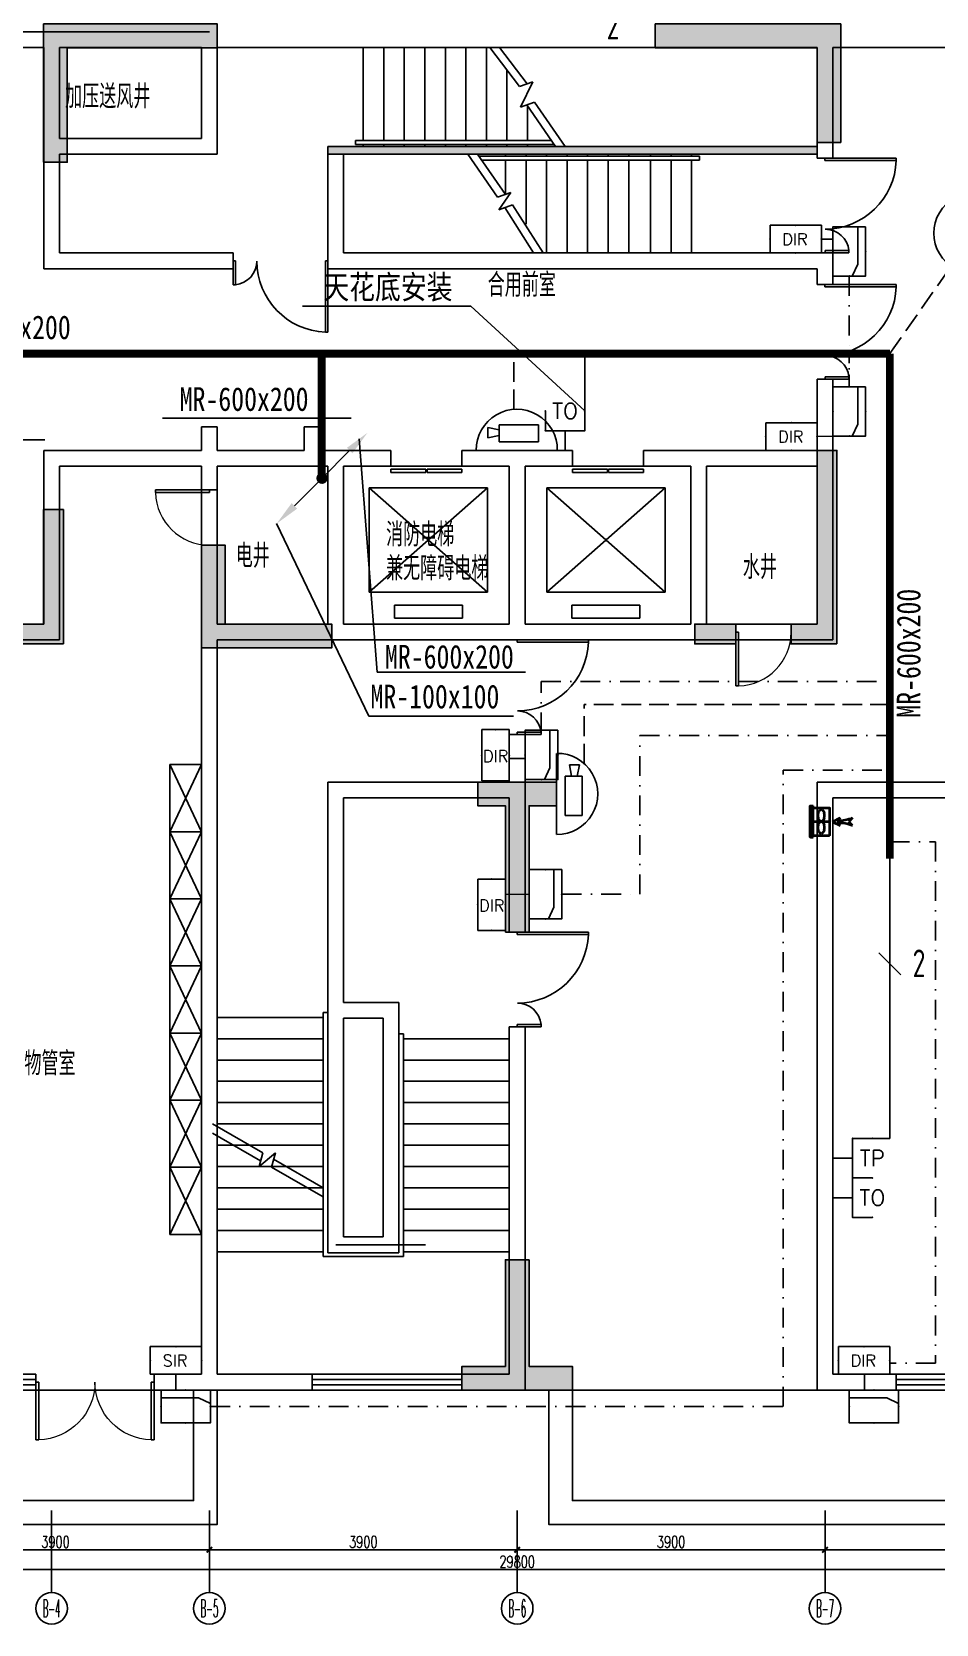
# Model space of a CAD drawing. Extents: x -41969 to 449372, y 65390 to 759577.
# Drawn here: x 75042 to 86501, y 700028 to 720192 of the extents above; entities that cross this region are included whole.
import ezdxf
from ezdxf.enums import TextEntityAlignment as Align

# ---------------------------------------------------------------- set-up
doc = ezdxf.new("R2010")
doc.units = 0
doc.header["$LTSCALE"] = 1000
doc.header["$MEASUREMENT"] = 0
doc.linetypes.add('DASH', pattern=[0.35, 0.25, -0.1])
doc.linetypes.add('DASHDOT', pattern=[1, 0.5, -0.25, 0, -0.25])
for name, color, linetype in [('0-桥架', 120, 'Continuous'), ('0-电气文字', 6, 'Continuous'), ('AXIS', 253, 'Continuous'), ('AXIS_TEXT', 7, 'Continuous'), ('DIM-照明', 3, 'Continuous'), ('ELEVATOR', 1, 'Continuous'), ('EQUIP-通讯', 241, 'Continuous'), ('IN-door', 2, 'Continuous'), ('jg新结构柱', 9, 'Continuous'), ('LWIRE', 4, 'Continuous'), ('PUB_HATCH', 8, 'Continuous'), ('STAIR', 2, 'Continuous'), ('TEL_TEXT', 7, 'Continuous'), ('WALL', 7, 'Continuous'), ('WINDOW', 2, 'Continuous'), ('WIRE-照明', 120, 'Continuous'), ('安保设备SA', 241, 'Continuous'), ('室外建筑', 8, 'Continuous'), ('标注', 1, 'Continuous'), ('装修家具', 8, 'Continuous')]:
    doc.layers.add(name, color=color, linetype=linetype)
doc.layers.add('ACS_KT_SB', color=4, linetype='Continuous', lineweight=35)
doc.styles.add('-宋体', font='', dxfattribs={"width": 1.3})
doc.styles.add('_TCH_AXIS', font='COMPLEX', dxfattribs={"bigfont": 'GBCBIG'})
doc.styles.add('_TEL_DIM', font='SIMPLEX', dxfattribs={"width": 0.8, "height": 3.5, "bigfont": 'HZTXT'})
doc.styles.add('COMPLEX', font='complex_.ttf')
doc.styles.add('DIM_FONT', font='SIMPLEX', dxfattribs={"width": 0.7, "bigfont": 'GBCBIG'})
doc.styles.get("Standard").update_dxf_attribs({"font": 'gbenor.shx', "bigfont": 'gbcbig.shx'})
doc.styles.get('-宋体').set_extended_font_data('NSimSun')
doc.dimstyles.new('DIMN', dxfattribs={"dimtxt": 300, "dimasz": 1, "dimexe": 250, "dimexo": 0, "dimgap": 150, "dimtad": 1, "dimdec": 0, "dimzin": 0, "dimdsep": 46, "dimtxsty": 'DIM_FONT', "dimblk": '_DIMX', "dimcen": 0.09, "dimclrd": 1, "dimclrt": 7, "dimadec": 0, "dimazin": 0, "dimtfac": 1, "dimtdec": 0, "dimtix": 1, "dimtmove": 2, "dimatfit": 3, "dimldrblk": '_DIMX', "dimfxl": 0, "dimtolj": 1, "dimtzin": 0, "dimarcsym": 0})

# ---------------------------------------------------------------- blocks, each defined once
blk = doc.blocks.new('A$C44F7551D')
at = {"layer": '装修家具', "color": 8}
for p, q in [((0, 400), (850, 0)), ((850, 400), (0, 0))]:
    blk.add_line(p, q, dxfattribs=at)
blk.add_lwpolyline([(0, 400), (0, 0), (850, 0), (850, 400)], close=True, dxfattribs=at)
blk = doc.blocks.new('_lift')
at = {"color": 9}
for p, q in [((0.288, 0.5), (-0.288, 0.5)), ((-0.288, 0.5), (-0.288, 0.4)), ((0.288, 0.4), (0.288, 0.5)), ((-0.288, 0.4), (0.288, 0.4)), ((0.5, 0.3), (-0.5, 0.3)), ((0.5, 0.3), (-0.5, -0.5)), ((-0.5, 0.3), (0.5, -0.5)), ((-0.5, 0.3), (-0.5, -0.5)), ((0.5, -0.5), (0.5, 0.3)), ((-0.5, -0.5), (0.5, -0.5))]:
    blk.add_line(p, q, dxfattribs=at)
blk = doc.blocks.new('asdsdggf54554')
at = {"layer": 'jg新结构柱'}
h = blk.add_hatch(color=256, dxfattribs=at)
h.paths.add_polyline_path([(-88250, -2243116), (-88771, -2243116), (-88771, -2243366), (-88250, -2243366)])
h.paths.add_polyline_path([(-77521, -2218066), (-77521, -2217666), (-78321, -2217666), (-78321, -2218066)])
h.paths.add_polyline_path([(-86921, -2218066), (-86921, -2217666), (-87721, -2217666), (-87721, -2218066)])
h.paths.add_polyline_path([(-86971, -2243366), (-87550, -2243366), (-87550, -2243116), (-87221, -2243116), (-87221, -2240916), (-86971, -2240916)])
h.paths.add_polyline_path([(-86921, -2235516), (-89271, -2235516), (-89271, -2235816), (-87221, -2235816), (-87221, -2237016), (-86921, -2237016)])
h.paths.add_polyline_path([(-85221, -2240666), (-85221, -2240016), (-84971, -2240016), (-84971, -2240416), (-83121, -2240416), (-83121, -2240666)])
h.paths.add_polyline_path([(-77521, -2240666), (-77521, -2240016), (-77771, -2240016), (-77771, -2240416), (-79171, -2240416), (-79171, -2240666)])
h.paths.add_polyline_path([(-77521, -2224816), (-77521, -2225466), (-77821, -2225466), (-77821, -2225116), (-79171, -2225116), (-79171, -2224816)])
h.paths.add_polyline_path([(-85321, -2224816), (-85321, -2225516), (-85021, -2225516), (-85021, -2225116), (-83571, -2225116), (-83571, -2224816)])
h.paths.add_polyline_path([(-83571, -2232566), (-83571, -2232866), (-84921, -2232866), (-84921, -2233416), (-85221, -2233416), (-85221, -2232016), (-84921, -2232016), (-84921, -2232566)])
h.paths.add_polyline_path([(-79171, -2232566), (-79171, -2232866), (-77821, -2232866), (-77821, -2233416), (-77521, -2233416), (-77521, -2232016), (-77821, -2232016), (-77821, -2232566)])
h.paths.add_polyline_path([(-76121, -2243116), (-76721, -2243116), (-76721, -2243366), (-76371, -2243366), (-76371, -2244766), (-76121, -2244766)])
h.paths.add_polyline_path([(-79221, -2244766), (-79421, -2244766), (-79421, -2243366), (-79821, -2243366), (-79821, -2243116), (-78821, -2243116), (-78821, -2243366), (-79221, -2243366)])
h.paths.add_polyline_path([(-76371, -2252166), (-76121, -2252166), (-76121, -2251916), (-76121, -2250466), (-76371, -2250466)])
h.paths.add_polyline_path([(-83096, -2245116), (-83346, -2245116), (-83346, -2245366), (-83346, -2247366), (-83096, -2247366)])
h.paths.add_polyline_path([(-79221, -2251166), (-79421, -2251166), (-79421, -2252566), (-79821, -2252566), (-79821, -2252816), (-78821, -2252816), (-78821, -2252566), (-79221, -2252566)])
h.paths.add_polyline_path([(-83121, -2251166), (-83321, -2251166), (-83321, -2252516), (-83721, -2252516), (-83721, -2252816), (-82721, -2252816), (-82721, -2252516), (-83121, -2252516)])
h.paths.add_polyline_path([(-95021, -2243416), (-95021, -2242116), (-94721, -2242116), (-94721, -2243116), (-93371, -2243116), (-93371, -2243416)])
h.paths.add_polyline_path([(-97021, -2235516), (-94821, -2235516), (-94821, -2235816), (-96721, -2235816), (-96721, -2237266), (-97021, -2237266)])
h.paths.add_polyline_path([(-96771, -2243365), (-97421, -2243365), (-97421, -2243115), (-97021, -2243115), (-97021, -2241665), (-96771, -2241665)])
h.paths.add_polyline_path([(-91171, -2247015), (-90871, -2247015), (-90871, -2245415), (-90521, -2245415), (-90521, -2245115), (-91521, -2245115), (-91521, -2245415), (-91171, -2245415)])
h.paths.add_polyline_path([(-90871, -2251166), (-91171, -2251166), (-91171, -2252516), (-91721, -2252516), (-91721, -2252816), (-90321, -2252816), (-90321, -2252516), (-90871, -2252516)])
h.paths.add_polyline_path([(-98946, -2245116), (-98696, -2245116), (-98696, -2245366), (-98696, -2247366), (-98946, -2247366)])
h.paths.add_polyline_path([(-105671, -2252166), (-105921, -2252166), (-105921, -2251916), (-105921, -2250466), (-105671, -2250466)])
h.paths.add_polyline_path([(-98721, -2251166), (-98921, -2251166), (-98921, -2252516), (-99321, -2252516), (-99321, -2252816), (-98321, -2252816), (-98321, -2252516), (-98721, -2252516)])
h.paths.add_polyline_path([(-102621, -2251166), (-102821, -2251166), (-102821, -2252566), (-103221, -2252566), (-103221, -2252816), (-102221, -2252816), (-102221, -2252566), (-102621, -2252566)])
h.paths.add_polyline_path([(-105921, -2243116), (-105321, -2243116), (-105321, -2243366), (-105671, -2243366), (-105671, -2244766), (-105921, -2244766)])
h.paths.add_polyline_path([(-102821, -2244765), (-102621, -2244765), (-102621, -2243365), (-102221, -2243365), (-102221, -2243115), (-103221, -2243115), (-103221, -2243365), (-102821, -2243365)])
h.paths.add_polyline_path([(-105121, -2236016), (-105121, -2235616), (-105921, -2235616), (-105921, -2236016)])
h.paths.add_polyline_path([(-96221, -2218066), (-96221, -2217666), (-97021, -2217666), (-97021, -2218066)])
h.paths.add_polyline_path([(-105121, -2218066), (-105121, -2217666), (-105921, -2217666), (-105921, -2218066)])
for points in [[(-97021, -2235516), (-94821, -2235516), (-94821, -2235816), (-96721, -2235816), (-96721, -2237266), (-97021, -2237266)], [(-86921, -2235516), (-89271, -2235516), (-89271, -2235816), (-87221, -2235816), (-87221, -2237016), (-86921, -2237016)], [(-86971, -2243366), (-87550, -2243366), (-87550, -2243116), (-87221, -2243116), (-87221, -2240916), (-86971, -2240916)], [(-96771, -2243365), (-97421, -2243365), (-97421, -2243115), (-97021, -2243115), (-97021, -2241665), (-96771, -2241665)], [(-95021, -2243416), (-95021, -2242116), (-94721, -2242116), (-94721, -2243116), (-93371, -2243116), (-93371, -2243416)], [(-88250, -2243116), (-88771, -2243116), (-88771, -2243366), (-88250, -2243366)], [(-91171, -2247015), (-90871, -2247015), (-90871, -2245415), (-90521, -2245415), (-90521, -2245115), (-91521, -2245115), (-91521, -2245415), (-91171, -2245415)], [(-90871, -2251166), (-91171, -2251166), (-91171, -2252516), (-91721, -2252516), (-91721, -2252816), (-90321, -2252816), (-90321, -2252516), (-90871, -2252516)]]:
    blk.add_lwpolyline(points, close=True, dxfattribs=at)
blk = doc.blocks.new('pqs')
at = {"layer": 'ACS_KT_SB'}
for points in [[(1362343, 228999, -1), (1362333, 228999, -1)], [(1362343, 228969, -1), (1362333, 228969, -1)], [(1362343, 228939, -1), (1362333, 228939, -1)], [(1362343, 228909, -1), (1362333, 228909, -1)], [(1362343, 228879, -1), (1362333, 228879, -1)], [(1362343, 228849, -1), (1362333, 228849, -1)], [(1362343, 228819, -1), (1362333, 228819, -1)], [(1362343, 228789, -1), (1362333, 228789, -1)], [(1362343, 228759, -1), (1362333, 228759, -1)], [(1362343, 228729, -1), (1362333, 228729, -1)], [(1362343, 228699, -1), (1362333, 228699, -1)], [(1362343, 228669, -1), (1362333, 228669, -1)]]:
    blk.add_hatch(color=8, dxfattribs=at).paths.add_polyline_path(points)
at = {"layer": 'ACS_KT_SB', "color": 8}
for p, q in [((1362319, 228991), (1362306, 228984)), ((1362319, 228961), (1362306, 228954)), ((1362319, 228931), (1362306, 228924)), ((1362319, 228901), (1362306, 228894)), ((1362319, 228871), (1362306, 228864)), ((1362338, 228999), (1362319, 228991)), ((1362338, 228969), (1362319, 228961)), ((1362338, 228939), (1362319, 228931)), ((1362338, 228909), (1362319, 228901)), ((1362338, 228879), (1362319, 228871)), ((1362338, 229019), (1362338, 228619)), ((1362598, 228822), (1362697, 228871)), ((1362697, 228871), (1362659, 228833)), ((1362854, 228871), (1362805, 228822)), ((1362319, 228841), (1362306, 228834)), ((1362319, 228811), (1362306, 228804)), ((1362319, 228781), (1362306, 228774)), ((1362319, 228751), (1362306, 228744)), ((1362319, 228721), (1362306, 228714)), ((1362319, 228691), (1362306, 228684)), ((1362319, 228661), (1362306, 228654)), ((1362338, 228849), (1362319, 228841)), ((1362338, 228819), (1362319, 228811)), ((1362338, 228789), (1362319, 228781)), ((1362338, 228759), (1362319, 228751)), ((1362338, 228729), (1362319, 228721)), ((1362338, 228699), (1362319, 228691)), ((1362338, 228669), (1362319, 228661)), ((1362355, 228819), (1362565, 228819)), ((1362598, 228822), (1362697, 228773)), ((1362697, 228773), (1362659, 228811)), ((1362854, 228773), (1362805, 228822))]:
    blk.add_line(p, q, dxfattribs=at)
at = {"layer": 'ACS_KT_SB'}
for p, q in [((1362315, 229014), (1362315, 228624)), ((1362320, 229019), (1362355, 229019)), ((1362355, 229019), (1362355, 228619)), ((1362355, 228994), (1362560, 228994)), ((1362565, 228989), (1362565, 228649)), ((1362320, 228619), (1362355, 228619)), ((1362355, 228644), (1362560, 228644))]:
    blk.add_line(p, q, dxfattribs=at)
at = {"layer": 'ACS_KT_SB', "color": 8}
for centre in [(1362338, 228999), (1362338, 228969), (1362338, 228939), (1362338, 228909), (1362338, 228879), (1362338, 228849), (1362338, 228819), (1362338, 228789), (1362338, 228759), (1362338, 228729), (1362338, 228699), (1362338, 228669)]:
    blk.add_circle(centre, 5, dxfattribs=at)
at = {"layer": 'ACS_KT_SB'}
for centre, start, end in [((1362320, 229014), 90, 180), ((1362560, 228989), 0, 90), ((1362320, 228624), 180, 270), ((1362560, 228649), 270, 0)]:
    blk.add_arc(centre, 5, start, end, dxfattribs=at)
at = {"layer": 'ACS_KT_SB', "color": 8, "extrusion": (-7.44631e-11, 2.6889e-06, 1)}
for centre, radius, start, end in [((1362568, 228896, 1), 151, 168.1142, 180.0016), ((1362568, 228896, 1), 151, 180.0016, 191.889), ((1362513, 228908, 1), 94.5, 153.0619, 168.1142), ((1362513, 228884, 1), 94.5, 191.889, 206.9412), ((1362478, 228925, 1), 55.4, 129.1837, 153.0619), ((1362456, 228952, 1), 21.1, 90.0016, 129.1837), ((1362456, 228952, 1), 21.1, 50.8195, 90.0016), ((1362434, 228925, 1), 55.4, 26.9412, 50.8195), ((1362400, 228908, 1), 94.5, 11.889, 26.9412), ((1362400, 228884, 1), 94.5, 333.0619, 348.1142), ((1362344, 228896, 1), 151, 0.0016, 11.889), ((1362344, 228896, 1), 151, 348.1142, 0.0016), ((1362568, 228741, 1), 151, 168.1142, 180.0016), ((1362568, 228741, 1), 151, 180.0016, 191.889), ((1362513, 228753, 1), 94.5, 153.0619, 168.1142), ((1362513, 228729, 1), 94.5, 191.889, 206.9412), ((1362478, 228867, 1), 55.4, 206.9412, 230.8195), ((1362478, 228770, 1), 55.4, 129.1837, 153.0619), ((1362478, 228712, 1), 55.4, 206.9412, 230.8195), ((1362456, 228840, 1), 21.1, 230.8195, 270.0016), ((1362456, 228797, 1), 21.1, 90.0016, 129.1837), ((1362456, 228685, 1), 21.1, 230.8195, 270.0016), ((1362456, 228840, 1), 21.1, 270.0016, 309.1837), ((1362456, 228797, 1), 21.1, 50.8195, 90.0016), ((1362456, 228685, 1), 21.1, 270.0016, 309.1837), ((1362434, 228867, 1), 55.4, 309.1837, 333.0619), ((1362434, 228770, 1), 55.4, 26.9412, 50.8195), ((1362434, 228712, 1), 55.4, 309.1837, 333.0619), ((1362400, 228753, 1), 94.5, 11.889, 26.9412), ((1362400, 228729, 1), 94.5, 333.0619, 348.1142), ((1362344, 228741, 1), 151, 0.0016, 11.889), ((1362344, 228741, 1), 151, 348.1142, 0.0016)]:
    blk.add_arc(centre, radius, start, end, dxfattribs=at)
at = {"layer": 'ACS_KT_SB', "color": 8}
for centre, start, end in [((1362681, 229242), 266.9105, 294.9389), ((1362681, 228402), 65.0611, 93.0895)]:
    blk.add_arc(centre, 409, start, end, dxfattribs=at)
blk = doc.blocks.new('_DIMX')
blk.add_line((-150, 0), (150, 0))
at = {"const_width": 50}
blk.add_lwpolyline([(-70, -70), (70, 70)], dxfattribs=at)
blk = doc.blocks.new('*D99')
at = {"layer": 'Defpoints', "color": 0}
for p in [(93179, -2169371), (97079, -2169371), (97079, -2169867)]:
    blk.add_point(p, dxfattribs=at)
at = {"layer": '标注', "color": 0, "lineweight": -2}
for p, q in [((93179, -2169371), (93179, -2169992)), ((97079, -2169371), (97079, -2169992))]:
    blk.add_line(p, q, dxfattribs=at)
at = {"layer": '标注', "color": 1, "lineweight": -2}
blk.add_line((93180, -2169867), (97079, -2169867), dxfattribs=at)
at = {"layer": '标注', "color": 1, "lineweight": -2, "xscale": 0.5, "yscale": 0.5, "zscale": 0.5, "rotation": 180}
blk.add_blockref('_DIMX', (93179, -2169867), dxfattribs=at)
at = {"layer": '标注', "color": 1, "lineweight": -2, "xscale": 0.5, "yscale": 0.5, "zscale": 0.5}
blk.add_blockref('_DIMX', (97079, -2169867), dxfattribs=at)
at = {"layer": '标注', "color": 7, "insert": (95129, -2169767), "char_height": 150, "attachment_point": 5, "style": 'DIM_FONT'}
blk.add_mtext('\\A1;3900', dxfattribs=at)
blk = doc.blocks.new('*D100')
at = {"layer": 'Defpoints', "color": 0}
for p in [(97079, -2169371), (100979, -2169371), (100979, -2169867)]:
    blk.add_point(p, dxfattribs=at)
at = {"layer": '标注', "color": 0, "lineweight": -2}
for p, q in [((97079, -2169371), (97079, -2169992)), ((100979, -2169371), (100979, -2169992))]:
    blk.add_line(p, q, dxfattribs=at)
at = {"layer": '标注', "color": 1, "lineweight": -2}
blk.add_line((97080, -2169867), (100979, -2169867), dxfattribs=at)
at = {"layer": '标注', "color": 1, "lineweight": -2, "xscale": 0.5, "yscale": 0.5, "zscale": 0.5, "rotation": 180}
blk.add_blockref('_DIMX', (97079, -2169867), dxfattribs=at)
at = {"layer": '标注', "color": 1, "lineweight": -2, "xscale": 0.5, "yscale": 0.5, "zscale": 0.5}
blk.add_blockref('_DIMX', (100979, -2169867), dxfattribs=at)
at = {"layer": '标注', "color": 7, "insert": (99029, -2169767), "char_height": 150, "attachment_point": 5, "style": 'DIM_FONT'}
blk.add_mtext('\\A1;3900', dxfattribs=at)
blk = doc.blocks.new('*D101')
at = {"layer": 'Defpoints', "color": 0}
for p in [(100979, -2169371), (104879, -2169371), (104879, -2169867)]:
    blk.add_point(p, dxfattribs=at)
at = {"layer": '标注', "color": 0, "lineweight": -2}
for p, q in [((100979, -2169371), (100979, -2169992)), ((104879, -2169371), (104879, -2169992))]:
    blk.add_line(p, q, dxfattribs=at)
at = {"layer": '标注', "color": 1, "lineweight": -2}
blk.add_line((100980, -2169867), (104879, -2169867), dxfattribs=at)
at = {"layer": '标注', "color": 1, "lineweight": -2, "xscale": 0.5, "yscale": 0.5, "zscale": 0.5, "rotation": 180}
blk.add_blockref('_DIMX', (100979, -2169867), dxfattribs=at)
at = {"layer": '标注', "color": 1, "lineweight": -2, "xscale": 0.5, "yscale": 0.5, "zscale": 0.5}
blk.add_blockref('_DIMX', (104879, -2169867), dxfattribs=at)
at = {"layer": '标注', "color": 7, "insert": (102929, -2169767), "char_height": 150, "attachment_point": 5, "style": 'DIM_FONT'}
blk.add_mtext('\\A1;3900', dxfattribs=at)
blk = doc.blocks.new('*D102')
at = {"layer": 'Defpoints', "color": 0}
for p in [(104879, -2169371), (108779, -2169371), (108779, -2169867)]:
    blk.add_point(p, dxfattribs=at)
at = {"layer": '标注', "color": 0, "lineweight": -2}
for p, q in [((104879, -2169371), (104879, -2169992)), ((108779, -2169371), (108779, -2169992))]:
    blk.add_line(p, q, dxfattribs=at)
at = {"layer": '标注', "color": 1, "lineweight": -2}
blk.add_line((104880, -2169867), (108779, -2169867), dxfattribs=at)
at = {"layer": '标注', "color": 1, "lineweight": -2, "xscale": 0.5, "yscale": 0.5, "zscale": 0.5, "rotation": 180}
blk.add_blockref('_DIMX', (104879, -2169867), dxfattribs=at)
at = {"layer": '标注', "color": 1, "lineweight": -2, "xscale": 0.5, "yscale": 0.5, "zscale": 0.5}
blk.add_blockref('_DIMX', (108779, -2169867), dxfattribs=at)
at = {"layer": '标注', "color": 7, "insert": (106829, -2169767), "char_height": 150, "attachment_point": 5, "style": 'DIM_FONT'}
blk.add_mtext('\\A1;3900', dxfattribs=at)
blk = doc.blocks.new('*D106')
at = {"layer": 'Defpoints', "color": 0}
for p in [(86079, -2169371), (115879, -2169371), (115879, -2170117)]:
    blk.add_point(p, dxfattribs=at)
at = {"layer": '标注', "color": 0, "lineweight": -2}
for p, q in [((86079, -2169371), (86079, -2170242)), ((115879, -2169371), (115879, -2170242))]:
    blk.add_line(p, q, dxfattribs=at)
at = {"layer": '标注', "color": 1, "lineweight": -2}
blk.add_line((86080, -2170117), (115879, -2170117), dxfattribs=at)
at = {"layer": '标注', "color": 1, "lineweight": -2, "xscale": 0.5, "yscale": 0.5, "zscale": 0.5, "rotation": 180}
blk.add_blockref('_DIMX', (86079, -2170117), dxfattribs=at)
at = {"layer": '标注', "color": 1, "lineweight": -2, "xscale": 0.5, "yscale": 0.5, "zscale": 0.5}
blk.add_blockref('_DIMX', (115879, -2170117), dxfattribs=at)
at = {"layer": '标注', "color": 7, "insert": (100979, -2170017), "char_height": 150, "attachment_point": 5, "style": 'DIM_FONT'}
blk.add_mtext('\\A1;29800', dxfattribs=at)
blk = doc.blocks.new('_AXISO')
blk.add_circle((0, 0), 0.5)
at = {"layer": 'AXIS_TEXT', "style": 'COMPLEX', "width": 1.041667}
blk.add_attdef('A', text='', height=0.56, dxfattribs=at).set_placement((-0.25, -0.28), (0.25, -0.28), align=Align.FIT)
blk = doc.blocks.new('$DorLib2D$00000001')
for p, q in [((0.45, 0.975), (0.5, 0.975)), ((0.45, 0), (0.45, 0.975)), ((0.5, 0), (0.5, 0.975)), ((0.5, 0), (0.45, 0))]:
    blk.add_line(p, q)
at = {"lineweight": 13}
blk.add_arc((0.475, 0), 0.975, 91.4693, 180, dxfattribs=at)
blk = doc.blocks.new('_liftd')
for p, q in [((0.5, -0.5), (-0.5, -0.5)), ((-0.5, -0.7), (-0.008, -0.7)), ((-0.5, -0.9), (-0.5, -0.7)), ((-0.008, -0.7), (-0.008, -0.9)), ((0.5, -0.7), (0.008, -0.7)), ((0.008, -0.7), (0.008, -0.9)), ((0.5, -0.9), (0.5, -0.7)), ((-0.008, -0.9), (-0.5, -0.9)), ((0.008, -0.9), (0.5, -0.9))]:
    blk.add_line(p, q)
blk = doc.blocks.new('$DorLib2D$00000225')
at = {"color": 0}
for p, q in [((0.475, -0.001), (0.475, 0.752)), ((0.475, 0.752), (0.5, 0.752)), ((0.5, -0.001), (0.5, 0.752)), ((-0.5, 0), (-0.5, 0.252)), ((-0.475, 0.252), (-0.5, 0.252)), ((-0.475, 0), (-0.475, 0.252)), ((-0.475, 0), (-0.5, 0)), ((0.475, -0.001), (0.5, -0.001))]:
    blk.add_line(p, q, dxfattribs=at)
for centre, radius, start, end in [((0.505, -0.002), 0.755, 92.2493, 179.7238), ((-0.501, 0.003), 0.251, 359.7899, 84.0974)]:
    blk.add_arc(centre, radius, start, end, dxfattribs=at)
blk = doc.blocks.new('$WINLIB2D$00000001')
at = {"color": 0}
for points in [[(-0.5, 0.5), (-0.5, -0.5)], [(-0.5, 0.5), (0.5, 0.5)], [(0.5, -0.5), (0.5, 0.5)], [(0.5, 0.167), (-0.5, 0.167)], [(0.5, -0.167), (-0.5, -0.167)], [(-0.5, -0.5), (0.5, -0.5)]]:
    blk.add_lwpolyline(points, dxfattribs=at)
blk = doc.blocks.new('$DorLib2D$00000002')
for p, q in [((-0.5, 0), (-0.5, 0.4875)), ((-0.475, 0.4875), (-0.5, 0.4875)), ((-0.475, 0), (-0.475, 0.4875)), ((0.475, 0), (0.475, 0.4875)), ((0.475, 0.4875), (0.5, 0.4875)), ((0.5, 0), (0.5, 0.4875)), ((-0.5, 0), (-0.475, 0)), ((0.5, 0), (0.475, 0))]:
    blk.add_line(p, q)
at = {"lineweight": 13}
for centre, start, end in [((-0.4875, 0), 0, 88.53072), ((0.4875, 0), 91.46928, 180)]:
    blk.add_arc(centre, 0.4875, start, end, dxfattribs=at)
blk = doc.blocks.new('A$C59FF3FA0')
at = {"layer": '安保设备SA'}
for p, q in [((0, 724), (1426, 724)), ((334, 575), (334, 273)), ((334, 575), (1024, 575)), ((1024, 273), (1024, 575)), ((1024, 461), (1224, 500)), ((1024, 361), (1224, 322)), ((1224, 500), (1224, 322)), ((334, 273), (1024, 273))]:
    blk.add_line(p, q, dxfattribs=at)
blk.add_ellipse((713, 713), major_axis=(-713, 11), ratio=1, start_param=0.00047, end_param=3.17192, dxfattribs=at)
blk = doc.blocks.new('$equip$00001889')
for p, q in [((-0.65, 0.35), (-0.65, -0.35)), ((0.65, 0.35), (-0.65, 0.35)), ((0.65, 0.35), (0.65, -0.35)), ((-0.65, -0.35), (0.65, -0.35))]:
    blk.add_line(p, q)
for p in [(-0.65, 0), (0, 0.35), (0.65, 0), (0, -0.35)]:
    blk.add_point(p)
at = {"color": 7, "style": '_TEL_DIM'}
blk.add_attdef('$TEXT$', text='', height=0.3, dxfattribs=at).set_placement((-0.02, -0.003), align=Align.MIDDLE_CENTER)
at = {"color": 7, "style": '_TEL_DIM', "flags": 1}
blk.add_attdef('A', text='', height=0.00002, dxfattribs=at).set_placement((0, 0), align=Align.MIDDLE_CENTER)
blk = doc.blocks.new('$equip$00001847')
for p, q in [((-0.5, 0.499), (-0.5, 0.999)), ((0.5, 0.999), (0.5, 0.499)), ((0.5, 0.499), (-0.5, 0.499)), ((0, 0.5), (0, 0))]:
    blk.add_line(p, q)
for p in [(-0.5, 0.999), (0.5, 0.999), (-0.5, 0.499), (0.5, 0.499), (0, 0)]:
    blk.add_point(p)
at = {"color": 7, "style": '_TEL_DIM'}
blk.add_attdef('$TEXT$', text='', height=0.4, dxfattribs=at).set_placement((0, 0.999), align=Align.MIDDLE_CENTER)
at = {"color": 7, "style": '_TEL_DIM', "flags": 1}
blk.add_attdef('A', text='', height=0.00002, dxfattribs=at).set_placement((0, 0), align=Align.MIDDLE_CENTER)
blk = doc.blocks.new('$TelecSys$00000095')
blk.add_line((0.4, 0.4), (-0.4, -0.4))
at = {"width": 0.8}
blk.add_attdef('N', text='', height=1, dxfattribs=at).set_placement((-0.017, 1.056), align=Align.MIDDLE)
blk = doc.blocks.new('$TelecSys$00000080')
for p, q in [((-0.7, -0.7), (0, 0)), ((0.104, 0.104), (0.104, 0.104)), ((-0.104, -0.104), (-0.104, -0.104))]:
    blk.add_line(p, q)
at = {"const_width": 0.142}
blk.add_lwpolyline([(0.071, 0, 1), (-0.071, 0, 1)], format="xyb", close=True, dxfattribs=at)
blk.add_solid([(-0.63, -0.77), (-0.77, -0.63), (-1.15, -1.15)])
at = {"width": 0.8, "flags": 9}
blk.add_attdef('A', (0, 0), '', height=0.00002, rotation=180, dxfattribs=at)
blk = doc.blocks.new('$TelecSys$00000079')
for p, q in [((0.7, 0.7), (0, 0)), ((0.104, 0.104), (0.104, 0.104)), ((-0.104, -0.104), (-0.104, -0.104))]:
    blk.add_line(p, q)
at = {"const_width": 0.142}
blk.add_lwpolyline([(-0.071, 0, 1), (0.071, 0, 1)], format="xyb", close=True, dxfattribs=at)
blk.add_solid([(0.63, 0.77), (0.77, 0.63), (1.15, 1.15)])
at = {"width": 0.8, "flags": 9}
blk.add_attdef('A', (0, 0), '', height=0.00002, dxfattribs=at)
blk = doc.blocks.new('$equip$00001876')
at = {"color": 0, "linetype": 'Continuous'}
blk.add_lwpolyline([(-0.625, 0.415), (0.625, 0.415), (0.625, -0.415), (-0.625, -0.415)], close=True, dxfattribs=at)
blk.add_lwpolyline([(0.625, 0.075), (0.325, 0.215), (-0.625, 0.215)], dxfattribs=at)
for p in [(0, 0.415), (-0.625, 0), (0.625, 0), (0, -0.415)]:
    blk.add_point(p)
at = {"layer": 'TEL_TEXT', "style": '_TEL_DIM', "flags": 1}
blk.add_attdef('A', text='', height=0.00002, dxfattribs=at).set_placement((0, 0), align=Align.MIDDLE_CENTER)
blk = doc.blocks.new('A$C1C350876')
at = {"layer": '标注', "color": 1}
for p, q in [((-4775.4, -12291.6), (-4775.4, -13329.1)), ((-2775.4, -12291.6), (-2775.4, -13329.1)), ((1124.6, -12291.6), (1124.6, -13329.1)), ((5024.6, -12291.6), (5024.6, -13329.1))]:
    blk.add_line(p, q, dxfattribs=at)
ref = blk.add_blockref('_AXISO', (-4775.4, -13529.1), dxfattribs=dict(at, xscale=400, yscale=400, zscale=400))
ref.add_attrib('A', 'B-4', dxfattribs={"layer": 'AXIS_TEXT', "height": 226.27, "style": '_TCH_AXIS', "width": 0.328125}).set_placement((-4888.5, -13642.2), (-4662.2, -13642.2), align=Align.FIT)
ref = blk.add_blockref('_AXISO', (-2775.4, -13529.1), dxfattribs=dict(at, xscale=400, yscale=400, zscale=400))
ref.add_attrib('A', 'B-5', dxfattribs={"layer": 'AXIS_TEXT', "height": 226.27, "style": '_TCH_AXIS', "width": 0.33871}).set_placement((-2888.5, -13642.2), (-2662.2, -13642.2), align=Align.FIT)
ref = blk.add_blockref('_AXISO', (1124.6, -13529.1), dxfattribs=dict(at, xscale=400, yscale=400, zscale=400))
ref.add_attrib('A', 'B-6', dxfattribs={"layer": 'AXIS_TEXT', "height": 226.27, "style": '_TCH_AXIS', "width": 0.33871}).set_placement((1011.5, -13642.2), (1237.8, -13642.2), align=Align.FIT)
ref = blk.add_blockref('_AXISO', (5024.6, -13529.1), dxfattribs=dict(at, xscale=400, yscale=400, zscale=400))
ref.add_attrib('A', 'B-7', dxfattribs={"layer": 'AXIS_TEXT', "height": 226.27, "style": '_TCH_AXIS', "width": 0.33871}).set_placement((4911.5, -13642.2), (5137.8, -13642.2), align=Align.FIT)
for p1, p2, distance, picture, middle in [((-13775.4, -12291.6), (16024.6, -12291.6), -746.8, '*D106', (1124.6, -12938.4)), ((-6675.4, -12291.6), (-2775.4, -12291.6), -496.8, '*D99', (-4725.4, -12688.4)), ((-2775.4, -12291.6), (1124.6, -12291.6), -496.8, '*D100', (-825.4, -12688.4)), ((1124.6, -12291.6), (5024.6, -12291.6), -496.8, '*D101', (3074.6, -12688.4)), ((5024.6, -12291.6), (8924.6, -12291.6), -496.8, '*D102', (6974.6, -12688.4))]:
    dim = blk.add_aligned_dim(p1=p1, p2=p2, distance=distance, dimstyle='DIMN', override={"dimscale": 0.5, "dimgap": 50}, dxfattribs=at)
    dim.commit()
    dim.dimension.update_dxf_attribs({"geometry": picture, "text_midpoint": middle, "insert": (-99854.4, 2157078.9)})

msp = doc.modelspace()

# ---------------------------------------------------------------- hatches: boundary and pattern name
at = {"layer": 'PUB_HATCH'}
msp.add_hatch(color=256, dxfattribs=at).paths.add_polyline_path([(84992.3, 718642.2), (84992.3, 718742.2), (78792.3, 718742.2), (78792.3, 718642.2)])

# ---------------------------------------------------------------- linework, layer by layer
at = {"layer": '0-桥架', "const_width": 100}
for points in [[(85913.9, 716118.1), (72774.5, 716118.1)], [(78715.9, 714503.7), (78715.9, 716118.1)], [(85913.9, 709723.4), (85913.9, 716118.1)]]:
    msp.add_lwpolyline(points, dxfattribs=at)
at = {"layer": '0-电气文字', "linetype": 'Continuous'}
for p, q in [((80604.5, 716716.6), (78473.2, 716716.6)), ((82048.8, 715391.7), (80604.5, 716716.6)), ((76696.4, 715300.6), (79088.6, 715300.6)), ((75205.2, 715026.2), (73042.9, 715026.2)), ((79418.2, 712084.9), (79190.4, 715038.4)), ((78144.1, 713964.2), (79312.7, 711526.3)), ((81297.8, 712084.9), (79418.2, 712084.9)), ((79312.7, 711526.3), (81143.2, 711526.3))]:
    msp.add_line(p, q, dxfattribs=at)
at = {"layer": 'IN-door'}
for p, q in [((77192.3, 714392), (77192.3, 713692)), ((77392.3, 713692), (77392.3, 714392)), ((83963, 712692.2), (84663, 712692.2)), ((84663, 712492.2), (83963, 712492.2)), ((75092.3, 702992.2), (76592.3, 702992.2))]:
    msp.add_line(p, q, dxfattribs=at)
at = {"layer": 'jg新结构柱'}
msp.add_line((78892.3, 704832.2), (80032.3, 704832.2), dxfattribs=at)
at = {"layer": 'STAIR'}
for p, q in [((79242, 719992.2), (79242, 718817.2)), ((79502, 719992.2), (79502, 718817.2)), ((79762, 719992.2), (79762, 718817.2)), ((80022, 719992.2), (80022, 718817.2)), ((80282, 719992.2), (80282, 718817.2)), ((80542, 719992.2), (80542, 718817.2)), ((80802, 719992.2), (80802, 718817.2)), ((80845.1, 719992.2), (81222.1, 719498.6)), ((80966.8, 719992.2), (81319.5, 719533.5)), ((81062, 719708.2), (81062, 718817.2)), ((81222.1, 719498.6), (81390, 719558.8)), ((81390, 719558.8), (81234.7, 719239.2)), ((81234.7, 719239.2), (81410.5, 719302.3)), ((81313.1, 719267.3), (81677.1, 718742.2)), ((81322, 719254.5), (81322, 718817.2)), ((81410.5, 719302.3), (81798.8, 718742.2)), ((79142, 718817.2), (81625.1, 718817.2)), ((79142, 718817.2), (79142, 718767.2)), ((79142, 718767.2), (81659.8, 718767.2)), ((79242, 718767.2), (79242, 718742.2)), ((79502, 718767.2), (79502, 718742.2)), ((79762, 718767.2), (79762, 718742.2)), ((80022, 718767.2), (80022, 718742.2)), ((80282, 718767.2), (80282, 718742.2)), ((80542, 718767.2), (80542, 718742.2)), ((80802, 718767.2), (80802, 718742.2)), ((81062, 718767.2), (81062, 718742.2)), ((81322, 718767.2), (81322, 718742.2)), ((80567.7, 718642.2), (80944.6, 718098.6)), ((80689.4, 718642.2), (81042.1, 718133.5)), ((80706.7, 718617.2), (83502, 718617.2)), ((80741.4, 718567.2), (83502, 718567.2)), ((81044.5, 718642.2), (81044.5, 718617.2)), ((81044.5, 718567.2), (81044.5, 718134.4)), ((81304.5, 718642.2), (81304.5, 718617.2)), ((81304.5, 718567.2), (81304.5, 717755)), ((81564.5, 718642.2), (81564.5, 718617.2)), ((81564.5, 718567.2), (81564.5, 717392.2)), ((81824.5, 718642.2), (81824.5, 718617.2)), ((81824.5, 718567.2), (81824.5, 717392.2)), ((82084.5, 718642.2), (82084.5, 718617.2)), ((82084.5, 718567.2), (82084.5, 717392.2)), ((82344.5, 718642.2), (82344.5, 718617.2)), ((82344.5, 718567.2), (82344.5, 717392.2)), ((82604.5, 718642.2), (82604.5, 718617.2)), ((82604.5, 718567.2), (82604.5, 717392.2)), ((82882, 718642.2), (82882, 718617.2)), ((82882, 718567.2), (82882, 717392.2)), ((83142, 718642.2), (83142, 718617.2)), ((83142, 718567.2), (83142, 717392.2)), ((83402, 718642.2), (83402, 718617.2)), ((83402, 718567.2), (83402, 717392.2)), ((83502, 718617.2), (83502, 718567.2)), ((80944.6, 718098.6), (81112.6, 718158.8)), ((81112.6, 718158.8), (80957.3, 717939.2)), ((80957.3, 717939.2), (81133.1, 718002.3)), ((81035.6, 717967.3), (81399.7, 717392.2)), ((81133.1, 718002.3), (81521.4, 717392.2)), ((78732.3, 707772.2), (78732.3, 706610)), ((78732.3, 707772.2), (78792.3, 707772.2)), ((77392.3, 707712.2), (78732.3, 707712.2)), ((77392.3, 707442.2), (78732.3, 707442.2)), ((79752.3, 707502.2), (79692.3, 707502.2)), ((79692.3, 704742.2), (79692.3, 707502.2)), ((79752.3, 704682.2), (79752.3, 707502.2)), ((81092.3, 707442.2), (79752.3, 707442.2)), ((77392.3, 707172.2), (78732.3, 707172.2)), ((81092.3, 707172.2), (79752.3, 707172.2)), ((77392.3, 706902.2), (78732.3, 706902.2)), ((81092.3, 706902.2), (79752.3, 706902.2)), ((77392.3, 706632.2), (78732.3, 706632.2)), ((78732.3, 706610), (78732.3, 704682.2)), ((78792.3, 706575.3), (78792.3, 704742.2)), ((78792.3, 706575.3), (78792.3, 704742.2)), ((81092.3, 706632.2), (79752.3, 706632.2)), ((77332.3, 706362.2), (77967.8, 705995.2)), ((77392.3, 706362.2), (78732.3, 706362.2)), ((81092.3, 706362.2), (79752.3, 706362.2)), ((77332.3, 706246.7), (77941.1, 705895.2)), ((77392.3, 706092.2), (78732.3, 706092.2)), ((77921.7, 705822.9), (78127.7, 705995.8)), ((77967.8, 705995.2), (77921.7, 705822.9)), ((78127.7, 705995.8), (78079.4, 705815.4)), ((81092.3, 706092.2), (79752.3, 706092.2)), ((77392.3, 705822.2), (78732.3, 705822.2)), ((78079.4, 705815.4), (78732.3, 705438.4)), ((78106.2, 705915.4), (78732.3, 705553.9)), ((81092.3, 705822.2), (79752.3, 705822.2)), ((77392.3, 705552.2), (78732.3, 705552.2)), ((81092.3, 705552.2), (79752.3, 705552.2)), ((77392.3, 705282.2), (78732.3, 705282.2)), ((81092.3, 705282.2), (79752.3, 705282.2)), ((77392.3, 705012.2), (78732.3, 705012.2)), ((81092.3, 705012.2), (79752.3, 705012.2)), ((77392.3, 704742.2), (78732.3, 704742.2)), ((77392.3, 704742.2), (78732.3, 704742.2)), ((81092.3, 704742.2), (79752.3, 704742.2)), ((79752.3, 704742.2), (81092.3, 704742.2)), ((78732.3, 704682.2), (79752.3, 704682.2))]:
    msp.add_line(p, q, dxfattribs=at)
at = {"layer": 'WALL'}
for p, q in [((69492.3, 720192.2), (75292.3, 720192.2)), ((75292.3, 720192.2), (77292.3, 720192.2)), ((69592.3, 719992.2), (75192.3, 719992.2)), ((75192.3, 719992.2), (75192.3, 718742.2)), ((75392.3, 719992.2), (75392.3, 718842.2)), ((75392.3, 719992.2), (77192.3, 719992.2)), ((77192.3, 718842.2), (77192.3, 719992.2)), ((77392.3, 718642.2), (77392.3, 719992.2)), ((84992.3, 719992.2), (77392.3, 719992.2)), ((84992.3, 719992.2), (84992.3, 718692.2)), ((86992.3, 719992.2), (85192.3, 719992.2)), ((85192.3, 719992.2), (85192.3, 718692.2)), ((75192.3, 718742.2), (75192.3, 717192.2)), ((77192.3, 718842.2), (75392.3, 718842.2)), ((84992.3, 718742.2), (78792.3, 718742.2)), ((78792.3, 718642.2), (78792.3, 718742.2)), ((84992.3, 718692.2), (84992.3, 718592.2)), ((85192.3, 718592.2), (85192.3, 718692.2)), ((77392.3, 718642.2), (75392.3, 718642.2)), ((75392.3, 718642.2), (75392.3, 717392.2)), ((84992.3, 718642.2), (78792.3, 718642.2)), ((78792.3, 718642.2), (78792.3, 717392.2)), ((78992.3, 718642.2), (78992.3, 717392.2)), ((84992.3, 718592.2), (85192.3, 718592.2)), ((77592.3, 717392.2), (75392.3, 717392.2)), ((77592.3, 717192.2), (77592.3, 717392.2)), ((78792.3, 717392.2), (78792.3, 717192.2)), ((84992.3, 717392.2), (78992.3, 717392.2)), ((85192.3, 717392.2), (84992.3, 717392.2)), ((85192.3, 717292.2), (85192.3, 717392.2)), ((85192.3, 716992.3), (85192.3, 717292.2)), ((75192.3, 717192.2), (77592.3, 717192.2)), ((78792.3, 717192.2), (78892.3, 717192.2)), ((84992.3, 717192.2), (78892.3, 717192.2)), ((84992.3, 717192.2), (84992.3, 716992.3)), ((84992.3, 716992.3), (85192.3, 716992.3)), ((85192.3, 715792.3), (84992.3, 715792.3)), ((84992.3, 715792.3), (84992.3, 714892.2)), ((85192.3, 714792.2), (85192.3, 715792.3)), ((77192.3, 714892.2), (77192.3, 715192.2)), ((77192.3, 715192.2), (77392.3, 715192.2)), ((77392.3, 714892.2), (77392.3, 715192.2)), ((78492.3, 714892.2), (78492.3, 715192.2)), ((78492.3, 715192.2), (78692.3, 715192.2)), ((78692.3, 714892.2), (78692.3, 715192.2)), ((77192.3, 714892.2), (75192.3, 714892.2)), ((75192.3, 712692.2), (75192.3, 714892.2)), ((77392.3, 714892.2), (78492.3, 714892.2)), ((78692.3, 714892.2), (78892.3, 714892.2)), ((79592.3, 714892.2), (78892.3, 714892.2)), ((79592.3, 714692.2), (79592.3, 714892.2)), ((81192.3, 714892.2), (80492.3, 714892.2)), ((80492.3, 714892.2), (80492.3, 714692.2)), ((81092.3, 714892.2), (81092.3, 714892.2)), ((81892.3, 714892.2), (81192.3, 714892.2)), ((81292.3, 714892.2), (81292.3, 714892.2)), ((81892.3, 714692.2), (81892.3, 714892.2)), ((83492.3, 714892.2), (82792.3, 714892.2)), ((82792.3, 714892.2), (82792.3, 714692.2)), ((83492.3, 714892.2), (84992.3, 714892.2)), ((77192.3, 714692.2), (75392.3, 714692.2)), ((75392.3, 712492.2), (75392.3, 714692.2)), ((77192.3, 714692.2), (77192.3, 714392)), ((77392.3, 714392), (77392.3, 714692.2)), ((77392.3, 714692.2), (78592.3, 714692.2)), ((78592.3, 714692.2), (78792.3, 714692.2)), ((78792.3, 712692.2), (78792.3, 714692.2)), ((78992.3, 712692.2), (78992.3, 714692.2)), ((78992.3, 714692.2), (79592.3, 714692.2)), ((80492.3, 714692.2), (81092.3, 714692.2)), ((81092.3, 714692.2), (81092.3, 712692.2)), ((81292.3, 714692.2), (81892.3, 714692.2)), ((81292.3, 714692.2), (81292.3, 712692.2)), ((82792.3, 714692.2), (83392.3, 714692.2)), ((83392.3, 714692.2), (83392.3, 712692.2)), ((83592.3, 714692.2), (83592.3, 712692.2)), ((83592.3, 714692.2), (84992.3, 714692.2)), ((84992.3, 714692.2), (84992.3, 712692.2)), ((85192.3, 714792.2), (85192.3, 712492.2)), ((77192.3, 714392), (77392.3, 714392)), ((77392.3, 713692), (77192.3, 713692)), ((77192.3, 713692), (77192.3, 712592.2)), ((77392.3, 712692.2), (77392.3, 713692)), ((73392.3, 712692.2), (75192.3, 712692.2)), ((77392.3, 712692.2), (78792.3, 712692.2)), ((78992.3, 712692.2), (81092.3, 712692.2)), ((81292.3, 712692.2), (83392.3, 712692.2)), ((83963, 712692.2), (83592.3, 712692.2)), ((83963, 712492.2), (83963, 712692.2)), ((84992.3, 712692.2), (84663, 712692.2)), ((84663, 712692.2), (84663, 712492.2)), ((73492.3, 712492.2), (75392.3, 712492.2)), ((77192.3, 712592.2), (77192.3, 703192.2)), ((77392.3, 712492.2), (78892.3, 712492.2)), ((77392.3, 712492.2), (77392.3, 703192.2)), ((78892.3, 712492.2), (81092.3, 712492.2)), ((81292.3, 712492.2), (81092.3, 712492.2)), ((81292.3, 712492.2), (83492.3, 712492.2)), ((83492.3, 712492.2), (83963, 712492.2)), ((84663, 712492.2), (85192.3, 712492.2)), ((81292.3, 711292.2), (81092.3, 711292.2)), ((81092.3, 711292.2), (81092.3, 710692.2)), ((81292.3, 710592.2), (81292.3, 711292.2)), ((81092.3, 710692.2), (78792.3, 710692.2)), ((78792.3, 710692.2), (78792.3, 707802.2)), ((81292.3, 708792.6), (81292.3, 710592.2)), ((84992.3, 702992.2), (84992.3, 710692.2)), ((86992.3, 710692.2), (84992.3, 710692.2)), ((81092.3, 710492.2), (78992.3, 710492.2)), ((78992.3, 710492.2), (78992.3, 707902.2)), ((81092.3, 710492.2), (81092.3, 708792.6)), ((85192.3, 703192.2), (85192.3, 710492.2)), ((87092.3, 710492.2), (85192.3, 710492.2)), ((81092.3, 708792.6), (81292.3, 708792.6)), ((78792.3, 707802.2), (78792.3, 704732.2)), ((79692.3, 707902.2), (78992.3, 707902.2)), ((79692.3, 707902.2), (79692.3, 704732.2)), ((79492.3, 707702.2), (78992.3, 707702.2)), ((78992.3, 707702.2), (78992.3, 704932.2)), ((79492.3, 707702.2), (79492.3, 704932.2)), ((81292.3, 707592.6), (81092.3, 707592.6)), ((81092.3, 707592.6), (81092.3, 703192.2)), ((81292.3, 702992.2), (81292.3, 707592.6)), ((79492.3, 704932.2), (78992.3, 704932.2)), ((79692.3, 704732.2), (78792.3, 704732.2)), ((77192.3, 703192.2), (76592.3, 703192.2)), ((76592.3, 703192.2), (76592.3, 702992.2)), ((78592.3, 703192.2), (77392.3, 703192.2)), ((78592.3, 702992.2), (78592.3, 703192.2)), ((81092.3, 703192.2), (80492.3, 703192.2)), ((80492.3, 703192.2), (80492.3, 702992.2)), ((85992.3, 703192.2), (85192.3, 703192.2)), ((85992.3, 702992.2), (85992.3, 703192.2)), ((76592.3, 702992.2), (77292.3, 702992.2)), ((77292.3, 702992.2), (78592.3, 702992.2)), ((80492.3, 702992.2), (81292.3, 702992.2)), ((84992.3, 702992.2), (85992.3, 702992.2))]:
    msp.add_line(p, q, dxfattribs=at)
at = {"layer": 'WIRE-照明'}
for p, q in [((85045.6, 717567.2), (85192.3, 717567.2)), ((82048.8, 715391.7), (82048.8, 716117.8)), ((84992.3, 715067.2), (85192.3, 715073.1)), ((81092.3, 710992.2), (81292.3, 710992.2)), ((85913.9, 709723.4), (85913.9, 706178.5)), ((81042.3, 709266.4), (81342.3, 709271)), ((85691.8, 706178.5), (85913.9, 706178.5)), ((76867.3, 703192.2), (76867.3, 702992.2)), ((85592.3, 703192.2), (85592.3, 702992.2))]:
    msp.add_line(p, q, dxfattribs=at)
at = {"layer": 'WIRE-照明', "linetype": 'DASHDOT', "ltscale": 0.5}
for p, q in [((85399.8, 717099), (85399.8, 716112.2)), ((81494.7, 711966.1), (85913.9, 711966.1)), ((81494.7, 711322.2), (81494.7, 711966.1)), ((82745.8, 711280), (85913.9, 711280)), ((82745.8, 709271), (82745.8, 711280)), ((84563.9, 702784.7), (84563.9, 710843.7)), ((84563.9, 710843.7), (85913.9, 710843.7)), ((85913.9, 709936), (86494, 709936)), ((86494, 709936), (86494, 703332.5)), ((81757.3, 709271), (82745.8, 709271)), ((86494, 703332.5), (85911.7, 703332.5)), ((77304.8, 702784.7), (84563.9, 702784.7))]:
    msp.add_line(p, q, dxfattribs=at)
at = {"layer": 'WIRE-照明', "linetype": 'DASH'}
for p, q in [((85913.9, 716118.1), (86689.7, 717222.4)), ((81147.5, 715411.3), (81147.5, 716107)), ((85913.9, 711674.5), (82042.3, 711674.5)), ((82042.3, 710924.7), (82042.3, 711674.5))]:
    msp.add_line(p, q, dxfattribs=at)
at = {"layer": 'WIRE-照明', "linetype": 'DASHDOT', "ltscale": 0.3}
msp.add_line((85399.8, 715698.1), (85399.8, 716106.5), dxfattribs=at)
at = {"layer": '室外建筑'}
msp.add_line((81892.3, 702992.2), (84992.3, 702992.2), dxfattribs=at)
for points in [[(74292.3, 702992.2), (74292.3, 701292.2), (77392.3, 701292.2), (77392.3, 702992.2)], [(74592.3, 702992.2), (74592.3, 701592.2), (77092.3, 701592.2), (77092.3, 702992.2)], [(81592.3, 702992.2), (81592.3, 701292.2), (88992.3, 701292.2), (88992.3, 702992.2)], [(81892.3, 702992.2), (81892.3, 701592.2), (88692.3, 701592.2), (88692.3, 702992.2)]]:
    msp.add_lwpolyline(points, dxfattribs=at)

# ---------------------------------------------------------------- block references
at = {"layer": 'AXIS', "xscale": -1, "rotation": 180}
msp.add_blockref('pqs', (-1277412.4, 939011.1), dxfattribs=at)
at = {"layer": 'DIM-照明'}
ref = msp.add_blockref('$TelecSys$00000095', (82400.1, 720640.3), dxfattribs=dict(at, xscale=350, yscale=350, zscale=350, rotation=180))
ref.add_attrib('N', '2', dxfattribs={"layer": '0', "color": 7, "height": 350, "width": 0.8}).set_placement((82406.2, 720270.9), align=Align.MIDDLE)
ref = msp.add_blockref('$TelecSys$00000095', (85913.9, 708391), dxfattribs=dict(at, xscale=350, yscale=350, zscale=350, rotation=270))
ref.add_attrib('N', '2', dxfattribs={"layer": '0', "color": 7, "height": 350, "width": 0.8}).set_placement((86283.4, 708397.1), align=Align.MIDDLE)
at = {"layer": 'ELEVATOR', "xscale": 1499.999999998138, "yscale": 1649.999999985099, "zscale": 1499.999999998138, "rotation": 179.9999986101454}
for p in [(80067.6, 713592.2), (80067.6, 713592.2), (82316, 713592.2), (82316, 713592.2)]:
    msp.add_blockref('_lift', p, dxfattribs=at)
at = {"layer": 'EQUIP-通讯', "yscale": 500, "zscale": 500}
for name, p, xscale, rotation, values in [('$equip$00001889', (84720.6, 717567.2), 500.0000000000001, 359.9999488252532, {'$TEXT$': 'DIR'}), ('$equip$00001847', (81798.8, 714892.2), 499.9999999999999, 359.9999538341892, {'$TEXT$': 'TO'}), ('$equip$00001889', (84667.3, 715067.2), 500.0000000000001, 359.9999488252532, {'$TEXT$': 'DIR'}), ('$equip$00001889', (76867.3, 703367.2), 500.0000000000001, 359.9999949909994, {'$TEXT$': 'SIR'}), ('$equip$00001889', (85586.7, 703367.2), 500.0000000000001, 359.9999949909994, {'$TEXT$': 'DIR'})]:
    msp.add_blockref(name, p, dxfattribs=dict(at, xscale=xscale, rotation=rotation)).add_auto_attribs(values)
at = {"layer": 'EQUIP-通讯', "xscale": 500.0000000000044, "yscale": 500, "zscale": 500}
for p, rotation in [((85399.8, 717411.5), 269.9999924248667), ((85399.8, 715385.6), 269.9999924248667), ((81499.8, 711035.6), 269.9999924248667), ((81549.8, 709271), 269.9999924248667), ((76992.3, 702784.7), 359.9999924248667), ((85711.7, 702784.7), 359.9999924248667)]:
    msp.add_blockref('$equip$00001876', p, dxfattribs=dict(at, rotation=rotation))
at = {"layer": 'EQUIP-通讯'}
ref = msp.add_blockref('$equip$00001889', (80917.3, 711030.7), dxfattribs=dict(at, xscale=500.0000000000001, yscale=500, zscale=500, rotation=89.99999871110862))
ref.add_attrib('$TEXT$', 'DIR', dxfattribs={"layer": '0', "color": 7, "height": 150, "style": '_TEL_DIM'}).set_placement((80918.8, 711020.7), align=Align.MIDDLE_CENTER)
ref = msp.add_blockref('$equip$00001889', (80867.3, 709138.6), dxfattribs=dict(at, xscale=500.0000000000001, yscale=500, zscale=500, rotation=89.99999871110862))
ref.add_attrib('$TEXT$', 'DIR', dxfattribs={"layer": '0', "color": 7, "height": 150, "style": '_TEL_DIM'}).set_placement((80868.8, 709128.6), align=Align.MIDDLE_CENTER)
ref = msp.add_blockref('$equip$00001847', (85192.3, 705928.5), dxfattribs=dict(at, xscale=-500.0000000000005, yscale=500, zscale=500, rotation=270.0000025044649))
ref.add_attrib('$TEXT$', 'TP', dxfattribs={"layer": '0', "color": 7, "height": 200, "style": '_TEL_DIM'}).set_placement((85691.8, 705928.5), align=Align.MIDDLE_CENTER)
ref = msp.add_blockref('$equip$00001847', (85192.3, 705428.5), dxfattribs=dict(at, xscale=-500.0000000000005, yscale=500, zscale=500, rotation=270.0000025044649))
ref.add_attrib('$TEXT$', 'TO', dxfattribs={"layer": '0', "color": 7, "height": 200, "style": '_TEL_DIM'}).set_placement((85691.8, 705428.5), align=Align.MIDDLE_CENTER)
at = {"layer": 'IN-door', "zscale": 200}
for name, p, xscale, yscale, rotation in [('$DorLib2D$00000225', (85092.3, 717992.2), -1200.000000000002, 1200, 269.9999966748796), ('$DorLib2D$00000225', (78192.3, 717292.2), -1200, 1200, 179.9999997874681), ('$DorLib2D$00000225', (85092.3, 716392.3), -1200, 1200, 269.9999986754127), ('$DorLib2D$00000001', (77292.3, 714042), 700.0000000000001, 700, 90.00000122618356), ('$DorLib2D$00000225', (81192.3, 711892.2), 1200, -1200, 90.00000032131564), ('$DorLib2D$00000001', (84313, 712592.2), -699.9999999999944, -700, 359.9999397272777), ('$DorLib2D$00000225', (81192.3, 708192.6), 1200, -1200, 90.00000062960805), ('$DorLib2D$00000002', (75842.3, 703092.2), -1500, 1500, 180)]:
    msp.add_blockref(name, p, dxfattribs=dict(at, xscale=xscale, yscale=yscale, rotation=rotation))
at = {"layer": 'jg新结构柱'}
msp.add_blockref('asdsdggf54554', (172213.1, 2955807.7), dxfattribs=at)
at = {"layer": 'LWIRE', "xscale": 500, "yscale": 500, "zscale": 500}
for name in ['$TelecSys$00000079', '$TelecSys$00000080']:
    msp.add_blockref(name, (78719.1, 714539.2), dxfattribs=at)
at = {"layer": 'WINDOW'}
for name, p, xscale, yscale, zscale, rotation in [('_liftd', (80042.3, 714792.2), 899.9999999999965, 200, 900, 359.9998997173187), ('_liftd', (82342.3, 714792.2), -899.999999999999, 200, -900, 359.9999588431299), ('$WINLIB2D$00000001', (74492.3, 703092.2), 1200, -200, 1200, 180), ('$WINLIB2D$00000001', (79542.3, 703092.2), 1900, 200, 1900, 180), ('$WINLIB2D$00000001', (86492.3, 703092.2), 1000, -200, 1000, 180)]:
    msp.add_blockref(name, p, dxfattribs=dict(at, xscale=xscale, yscale=yscale, zscale=zscale, rotation=rotation))
at = {"layer": '安保设备SA', "xscale": 0.7195327877998388, "yscale": 0.7195327840745449, "zscale": 0.7195327856640003}
for p, rotation in [((86471.6, 718155.2), 270.0000057103522), ((81700.2, 715412.9), 180.0000057103523), ((82212.9, 710029.6), 90.00000571035223)]:
    msp.add_blockref('A$C59FF3FA0', p, dxfattribs=dict(at, rotation=rotation))
at = {"layer": '标注'}
msp.add_blockref('A$C1C350876', (80067.6, 713757.2), dxfattribs=at)
at = {"layer": '装修家具', "color": 8, "rotation": 89.99999999998653}
for p in [(77192.3, 710063.2), (77192.3, 709213.2), (77192.3, 708363.2), (77192.3, 707513.2), (77192.3, 706663.2), (77192.3, 705813.2), (77192.3, 704963.2)]:
    msp.add_blockref('A$C44F7551D', p, dxfattribs=at)

# ---------------------------------------------------------------- texts
at = {"color": 9}
for s, p in [('加压送风井', (75464.1, 719223.8)), ('合用前室', (80818.2, 716837.1)), ('消防电梯', (79530.6, 713675.4)), ('电井', (77625.6, 713407.7)), ('兼无障碍电梯', (79530.6, 713247.3)), ('水井', (84051.5, 713264)), ('物管室', (74948.2, 706978.3))]:
    msp.add_text(s, height=300, dxfattribs=at).set_placement(p)
at = {"layer": '0-电气文字', "linetype": 'Continuous', "style": '-宋体', "width": 0.8}
for s, p in [('天花底安装', (78735.4, 716809.9)), ('MR-600x200', (73902.7, 716300.9)), ('MR-600x200', (76915.7, 715392.4)), ('MR-600x200', (79516.9, 712129.3)), ('MR-100x100', (79333.4, 711625.2))]:
    msp.add_text(s, height=300, dxfattribs=at).set_placement(p)
msp.add_text('MR-600x200', height=300, rotation=90, dxfattribs=at).set_placement((86301.2, 711507))

doc.saveas('drawing.dxf')
